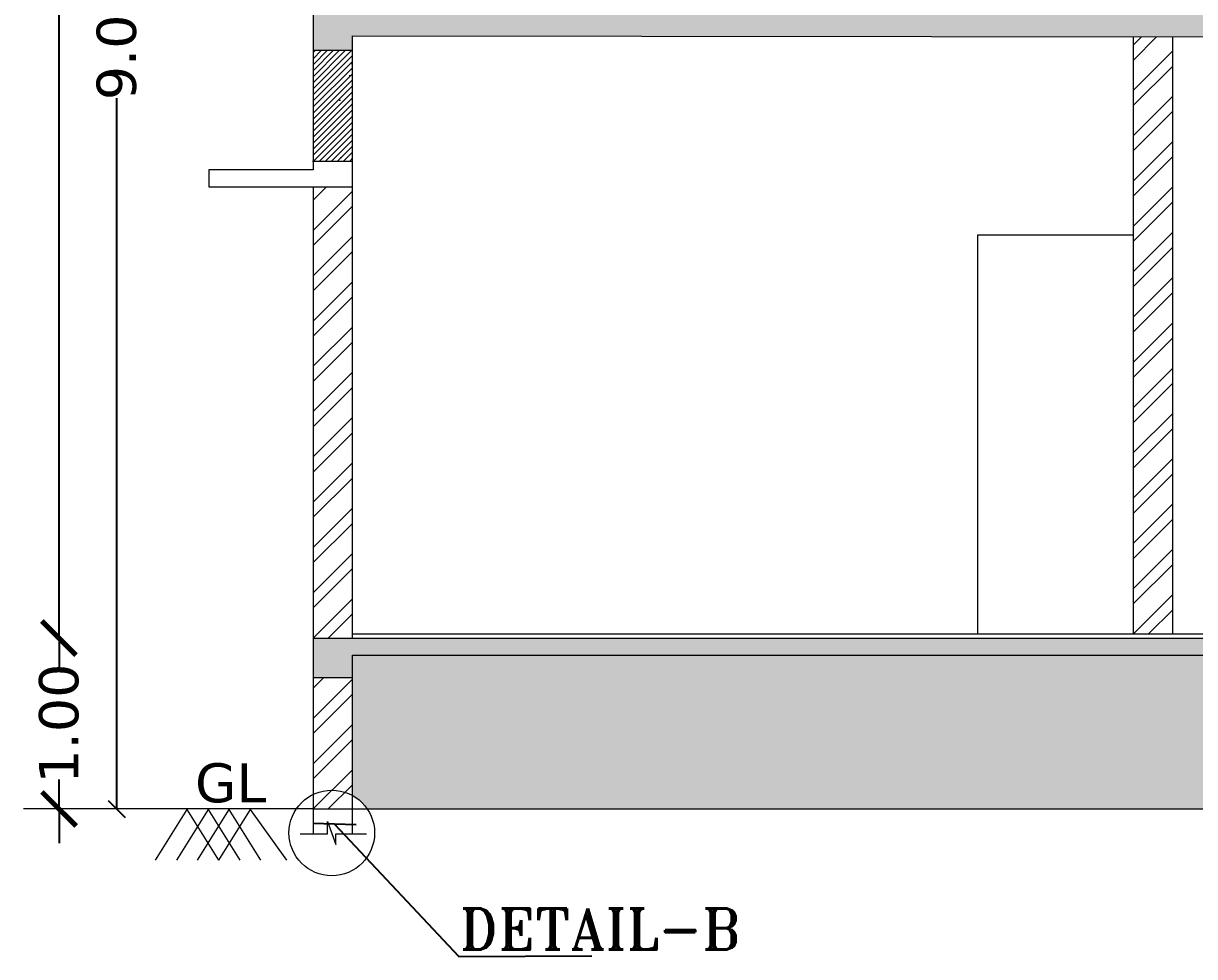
# Model space of a CAD drawing. Header units: metres. Extents: x 1610 to 5629, y 732 to 3974.
# Drawn here: x 1637.78 to 1644.63, y 901.91 to 907.37 of the extents above; entities that cross this region are included whole.
import ezdxf
from ezdxf.enums import TextEntityAlignment as Align

# ---------------------------------------------------------------- set-up
doc = ezdxf.new("R2010")
doc.units = ezdxf.units.M
doc.header["$MEASUREMENT"] = 0
doc.header["$PDMODE"] = 2
doc.header["$PDSIZE"] = 50
doc.layers.get('0').update_dxf_attribs({"lineweight": 0})
doc.layers.get('Defpoints').update_dxf_attribs({"lineweight": 0})
doc.layers.add('BLK_1_PLINTH_HEIGHT', color=7, linetype='Continuous')
doc.layers.add('BLK_2_PLINTH_HEIGHT', color=7, linetype='Continuous')
doc.styles.get("Standard").update_dxf_attribs({"font": 'verdana.ttf', "height": 0.23})
doc.styles.add('STYLE2', font='romant.shx', dxfattribs={"width": 0.8, "height": 4})
doc.dimstyles.new('123', dxfattribs={"dimtxt": 0.3, "dimasz": 0.2, "dimexe": 0.18, "dimexo": 0.0625, "dimgap": 0.09, "dimtad": 0, "dimzin": 0, "dimdsep": 46, "dimtxsty": 'Standard', "dimblk": 'ARCHTICK', "dimcen": 0.09, "dimse1": 1, "dimse2": 1, "dimadec": 3, "dimazin": 0, "dimtfac": 1, "dimtofl": 0, "dimtmove": 0, "dimatfit": 3, "dimfxl": 0, "dimtolj": 1, "dimtzin": 0, "dimarcsym": 0})
doc.dimstyles.get("Standard").update_dxf_attribs({"dimscale": 0, "dimtxt": 0.18, "dimasz": 0.18, "dimexe": 0.18, "dimexo": 0.0625, "dimgap": 0.09, "dimtad": 1, "dimtoh": 1, "dimzin": 0, "dimdsep": 46, "dimtxsty": 'Standard', "dimblk": 'OBLIQUE', "dimcen": 0.09, "dimse1": 1, "dimse2": 1, "dimadec": 0, "dimazin": 0, "dimtfac": 1, "dimtofl": 0, "dimtmove": 0, "dimatfit": 3, "dimldrblk": 'OBLIQUE', "dimfxl": 0, "dimtolj": 1, "dimtzin": 0, "dimarcsym": 0})
doc.dimstyles.new('STANDARD$0', dxfattribs={"dimtxt": 0.23, "dimasz": 0.1, "dimexe": 2, "dimexo": 2, "dimgap": 0, "dimtad": 0, "dimzin": 0, "dimdsep": 46, "dimtxsty": 'Standard', "dimblk": 'OBLIQUE', "dimcen": -0.0625, "dimse1": 1, "dimse2": 1, "dimclrd": 7, "dimclre": 9, "dimclrt": 7, "dimadec": 0, "dimazin": 0, "dimtfac": 1, "dimtix": 1, "dimtofl": 0, "dimtmove": 2, "dimatfit": 3, "dimldrblk": 'OBLIQUE', "dimfxl": 0, "dimtolj": 1, "dimtzin": 0, "dimarcsym": 0})

# ---------------------------------------------------------------- blocks, each defined once
blk = doc.blocks.new('_Oblique')
at = {"color": 0, "linetype": 'ByBlock', "lineweight": -2}
blk.add_line((-0.5, -0.5), (0.5, 0.5), dxfattribs=at)
blk = doc.blocks.new('*D131')
at = {"layer": 'BLK_1_PLINTH_HEIGHT', "color": 7, "linetype": 'ByBlock', "lineweight": -2}
for p, q in [((1637.9854, 903.7737), (1637.9854, 903.601)), ((1637.9854, 902.7737), (1637.9854, 902.9463))]:
    blk.add_line(p, q, dxfattribs=at)
at = {"layer": 'Defpoints', "color": 0, "linetype": 'ByBlock'}
for p in [(1637.9854, 903.7737), (1639.4719, 903.7737), (1639.4719, 902.7737)]:
    blk.add_point(p, dxfattribs=at)
at = {"layer": 'BLK_1_PLINTH_HEIGHT', "color": 7, "linetype": 'ByBlock', "lineweight": -2, "xscale": 0.1, "yscale": 0.1, "zscale": 0.1}
for p, rotation in [((1637.9854, 903.7737), 90), ((1637.9854, 902.7737), 270)]:
    blk.add_blockref('_Oblique', p, dxfattribs=dict(at, rotation=rotation))
at = {"layer": 'BLK_1_PLINTH_HEIGHT', "color": 7, "linetype": 'ByBlock', "insert": (1637.9854, 903.2737), "char_height": 0.23, "attachment_point": 5, "rotation": 90}
blk.add_mtext('\\A1;1.00', dxfattribs=at)
blk = doc.blocks.new('*D132')
at = {"color": 7, "lineweight": -2}
for p, q in [((1637.9854, 911.773), (1637.9854, 908.1127)), ((1637.9854, 903.7737), (1637.9854, 907.434))]:
    blk.add_line(p, q, dxfattribs=at)
at = {"layer": 'Defpoints', "color": 0}
for p in [(1649.4685, 911.773), (1637.9854, 903.7737), (1637.9854, 903.7737)]:
    blk.add_point(p, dxfattribs=at)
at = {"color": 7, "lineweight": -2, "xscale": 0.1, "yscale": 0.1, "zscale": 0.1}
for p, rotation in [((1637.9854, 911.773), 90), ((1637.9854, 903.7737), 270)]:
    blk.add_blockref('_Oblique', p, dxfattribs=dict(at, rotation=rotation))
at = {"color": 7, "insert": (1637.9854, 907.7733), "char_height": 0.23, "attachment_point": 5, "rotation": 90}
blk.add_mtext('\\A1;8.00', dxfattribs=at)
blk = doc.blocks.new('*D133')
at = {"color": 7, "lineweight": -2}
for p, q in [((1638.3228, 911.773), (1638.3228, 907.6134)), ((1638.3228, 902.7737), (1638.3228, 906.9333))]:
    blk.add_line(p, q, dxfattribs=at)
at = {"layer": 'Defpoints', "color": 0}
for p in [(1649.4685, 911.773), (1638.3228, 902.7737), (1649.4685, 902.7737)]:
    blk.add_point(p, dxfattribs=at)
at = {"color": 7, "lineweight": -2, "xscale": 0.1, "yscale": 0.1, "zscale": 0.1}
for p, rotation in [((1638.3228, 911.773), 90), ((1638.3228, 902.7737), 270)]:
    blk.add_blockref('_Oblique', p, dxfattribs=dict(at, rotation=rotation))
at = {"color": 7, "insert": (1638.3228, 907.2733), "char_height": 0.23, "attachment_point": 5, "rotation": 90}
blk.add_mtext('\\A1;9.00', dxfattribs=at)
blk = doc.blocks.new('_ArchTick')
at = {"color": 0, "linetype": 'ByBlock', "const_width": 0.15}
blk.add_lwpolyline([(-0.5, -0.5), (0.5, 0.5)], dxfattribs=at)
blk = doc.blocks.new('*D134')
at = {"layer": 'BLK_2_PLINTH_HEIGHT', "color": 0, "linetype": 'ByBlock', "lineweight": -2}
for p, q in [((1637.9854, 903.7737), (1637.9854, 903.9737)), ((1637.9854, 902.7737), (1637.9854, 902.5737))]:
    blk.add_line(p, q, dxfattribs=at)
at = {"layer": 'Defpoints', "color": 0, "linetype": 'ByBlock'}
for p in [(1637.9854, 903.7737), (1639.4719, 903.7737), (1639.4719, 902.7737)]:
    blk.add_point(p, dxfattribs=at)
at = {"layer": 'BLK_2_PLINTH_HEIGHT', "color": 0, "linetype": 'ByBlock', "lineweight": -2, "xscale": 0.2, "yscale": 0.2, "zscale": 0.2}
for p, rotation in [((1637.9854, 903.7737), 270), ((1637.9854, 902.7737), 90)]:
    blk.add_blockref('_ArchTick', p, dxfattribs=dict(at, rotation=rotation))
at = {"layer": 'BLK_2_PLINTH_HEIGHT', "color": 0, "linetype": 'ByBlock', "insert": (1637.9854, 903.2737), "char_height": 0.23, "attachment_point": 5, "rotation": 90}
blk.add_mtext('\\A1;1.00', dxfattribs=at)

msp = doc.modelspace()

# ---------------------------------------------------------------- hatches: boundary and pattern name
h = msp.add_hatch()
h.set_pattern_fill('AR-CONC', scale=0.05, style=0)
h.set_pattern_definition([(50, (1639.4719, 907.2144), (0.35863, -0.031376), [0.0375, -0.4125]), (355, (1639.4719, 907.2144), (-0.069376, 0.376096), [0.03, -0.33]), (100.4514, (1639.50178, 907.21177), (0.2892547, 0.34472), [0.03187, -0.350571]), (46.1842, (1639.4719, 907.3144), (0.533621, -0.0827595), [0.05625, -0.61875]), (96.6356, (1639.51636, 907.3075), (0.467331, 0.487059), [0.047805, -0.525857]), (351.1842, (1639.4719, 907.3144), (0.467331, 0.48706), [0.045, -0.495]), (21, (1639.5219, 907.2894), (0.2984535, -0.2013094), [0.0375, -0.4125]), (326, (1639.5219, 907.2894), (0.121658, 0.362575), [0.03, -0.33]), (71.4514, (1639.54676, 907.2726), (0.4201113, 0.161265), [0.03187, -0.350571]), (37.5, (1639.47189, 907.21439), (0.0060799, 0.1664469), [0, -0.326, 0, -0.335, 0, -0.33125]), (7.5, (1639.47189, 907.21439), (0.1315348, 0.1972059), [0, -0.191, 0, -0.3185, 0, -0.12625]), (327.5, (1639.36039, 907.21439), (0.2669112, -0.0112774), [0, -0.125, 0, -0.39, 0, -0.5175]), (317.5, (1639.3104, 907.21439), (0.291593, 0.0500525), [0, -0.1625, 0, -0.259, 0, -0.3675])])
h.paths.add_polyline_path([(1659.4719, 907.4444), (1639.4719, 907.4444), (1639.4719, 907.2144), (1639.7019, 907.2144), (1639.7019, 907.299), (1659.2469, 907.274), (1659.2469, 907.2144), (1659.4719, 907.2144)])
h = msp.add_hatch()
h.set_pattern_fill('ANSI32', scale=0.5, style=0)
h.set_pattern_definition([(45, (1644.27189, 903.79866), (-0.132583, 0.132583), []), (45, (1644.36028, 903.79866), (-0.132583, 0.132583), [])])
h.paths.add_polyline_path([(1644.2719, 903.7987), (1644.5019, 903.7987), (1644.5019, 907.2928), (1644.2719, 907.2931)])
h = msp.add_hatch()
h.set_pattern_fill('AR-SAND', scale=0.2, style=0)
h.set_pattern_definition([(37.5, (1639.4719, 906.56425), (-0.0126, 0.38536), [0, -0.304, 0, -0.34, 0, -0.325]), (7.5, (1639.4719, 906.56425), (0.35396, 0.56443), [0, -0.164, 0, -0.274, 0, -0.105]), (327.5, (1639.2259, 906.56425), (0.62283, 0.00113), [0, -0.1, 0, -0.36, 0, -0.47]), (317.5, (1639.2259, 906.56425), (0.60123, 0.17554), [0, -0.05, 0, -0.236, 0, -0.27])])
h.paths.add_polyline_path([(1639.7019, 907.2144), (1639.4719, 907.2144), (1639.4719, 906.5643), (1639.7019, 906.5643)])
h = msp.add_hatch()
h.set_pattern_fill('ANSI31', scale=0.2, style=0)
h.set_pattern_definition([(45, (1639.47189, 906.564252), (-0.0176777, 0.0176777), [])])
h.paths.add_polyline_path([(1639.7019, 907.2144), (1639.4719, 907.2144), (1639.4719, 906.5643), (1639.7019, 906.5643)])
h = msp.add_hatch()
h.set_pattern_fill('ANSI32', scale=0.5, style=0)
h.set_pattern_definition([(45, (1639.47189, 903.77366), (-0.132583, 0.132583), []), (45, (1639.56028, 903.77366), (-0.132583, 0.132583), [])])
h.paths.add_polyline_path([(1639.7019, 906.4151), (1639.4719, 906.4151), (1639.4719, 903.7737), (1639.7019, 903.7737)])
h = msp.add_hatch()
h.set_pattern_fill('AR-CONC', scale=0.05, style=0)
h.set_pattern_definition([(50, (1639.4719, 903.54366), (0.35863, -0.031376), [0.0375, -0.4125]), (355, (1639.4719, 903.54366), (-0.069376, 0.376096), [0.03, -0.33]), (100.4514, (1639.50178, 903.54105), (0.2892547, 0.34472), [0.03187, -0.350571]), (46.1842, (1639.4719, 903.64366), (0.533621, -0.0827595), [0.05625, -0.61875]), (96.6356, (1639.51636, 903.63677), (0.467331, 0.487059), [0.047805, -0.525857]), (351.1842, (1639.4719, 903.64366), (0.467331, 0.48706), [0.045, -0.495]), (21, (1639.5219, 903.61866), (0.2984535, -0.2013094), [0.0375, -0.4125]), (326, (1639.5219, 903.61866), (0.121658, 0.362575), [0.03, -0.33]), (71.4514, (1639.54676, 903.6019), (0.4201113, 0.161265), [0.03187, -0.350571]), (37.5, (1639.47189, 903.54366), (0.0060799, 0.1664469), [0, -0.326, 0, -0.335, 0, -0.33125]), (7.5, (1639.47189, 903.54366), (0.1315348, 0.1972059), [0, -0.191, 0, -0.3185, 0, -0.12625]), (327.5, (1639.36039, 903.54366), (0.2669112, -0.0112774), [0, -0.125, 0, -0.39, 0, -0.5175]), (317.5, (1639.3104, 903.54366), (0.291593, 0.0500525), [0, -0.1625, 0, -0.259, 0, -0.3675])])
h.paths.add_polyline_path([(1659.4719, 903.7737), (1639.4719, 903.7737), (1639.4719, 903.5437), (1639.7019, 903.5437), (1639.7019, 903.6737), (1659.2469, 903.6737), (1659.2469, 903.5437), (1659.4719, 903.5437)])
h = msp.add_hatch()
h.set_pattern_fill('AR-SAND', scale=0.2, style=0)
h.set_pattern_definition([(37.5, (1639.7019, 902.77366), (-0.0125987, 0.385365), [0, -0.304, 0, -0.34, 0, -0.325]), (7.5, (1639.7019, 902.77366), (0.353955, 0.564429), [0, -0.164, 0, -0.274, 0, -0.105]), (327.5, (1639.4559, 902.77366), (0.6228284, 0.001132), [0, -0.1, 0, -0.36, 0, -0.47]), (317.5, (1639.4559, 902.77366), (0.601225, 0.175535), [0, -0.05, 0, -0.236, 0, -0.27])])
h.paths.add_polyline_path([(1639.7019, 903.6737), (1639.7019, 902.8529, -0.119025), (1639.7887, 902.7737), (1659.1488, 902.7737, -0.131883), (1659.2469, 902.8587), (1659.2469, 903.6737)])
h = msp.add_hatch()
h.set_pattern_fill('ANSI32', scale=0.5, style=0)
h.set_pattern_definition([(45, (1639.47189, 902.77366), (-0.132583, 0.132583), []), (45, (1639.56028, 902.77366), (-0.132583, 0.132583), [])])
h.paths.add_polyline_path([(1639.4719, 902.7737), (1639.7019, 902.7737), (1639.7019, 903.5437), (1639.4719, 903.5437)])

# ---------------------------------------------------------------- linework, layer by layer
at = {"color": 7}
for p, q in [((1639.4719, 907.4444), (1639.4719, 906.5151)), ((1639.7019, 903.7737), (1639.7019, 907.299)), ((1639.7019, 903.7737), (1639.7019, 907.299)), ((1639.7019, 907.299), (1659.2469, 907.274)), ((1644.2719, 903.7987), (1644.2719, 907.2931)), ((1644.5019, 903.7987), (1644.5019, 907.2928)), ((1639.4719, 907.2144), (1639.7019, 907.2144)), ((1639.7019, 906.5643), (1639.4719, 906.5643)), ((1639.4719, 906.5643), (1639.4719, 906.5151)), ((1639.4719, 906.5151), (1638.8619, 906.5151)), ((1638.8619, 906.5151), (1638.8619, 906.4151)), ((1638.8619, 906.4151), (1639.4719, 906.4151)), ((1639.4719, 906.4151), (1639.4719, 902.6273)), ((1639.4719, 906.4151), (1639.7019, 906.4151)), ((1643.3619, 903.7987), (1643.3619, 906.1351)), ((1643.3619, 906.1351), (1644.2719, 906.1351)), ((1639.4719, 903.7737), (1659.4719, 903.7737)), ((1639.7019, 903.7987), (1659.2469, 903.7987)), ((1639.7019, 902.7737), (1639.7019, 903.6737)), ((1639.7019, 902.6273), (1639.7019, 903.6737)), ((1639.7019, 903.6737), (1659.2469, 903.6737)), ((1639.4719, 903.5437), (1639.7019, 903.5437)), ((1639.4719, 902.7737), (1637.7771, 902.7737)), ((1638.7326, 902.7712), (1638.5474, 902.4747)), ((1638.8585, 902.7712), (1638.6733, 902.4747)), ((1638.7326, 902.7712), (1638.9178, 902.4747)), ((1638.9784, 902.7712), (1638.7932, 902.4747)), ((1638.8585, 902.7712), (1639.0438, 902.4747)), ((1639.1043, 902.7712), (1638.9191, 902.4747)), ((1638.9784, 902.7712), (1639.1636, 902.4747)), ((1639.1043, 902.7712), (1639.3161, 902.4747)), ((1639.4719, 902.7737), (1659.4719, 902.7737))]:
    msp.add_line(p, q, dxfattribs=at)
at = {"color": 7, "ltscale": 0.25}
for p, q in [((1639.5572, 902.6273), (1639.5572, 902.7006)), ((1639.5572, 902.7006), (1639.6053, 902.5663)), ((1639.3958, 902.6273), (1639.5572, 902.6273)), ((1639.6053, 902.6273), (1639.7853, 902.6273)), ((1639.6053, 902.5663), (1639.6053, 902.6273))]:
    msp.add_line(p, q, dxfattribs=at)
msp.add_circle((1639.5813, 902.6335), 0.2504, dxfattribs=at)

# ---------------------------------------------------------------- texts
at = {"color": 7}
msp.add_text('GL', height=0.22841, dxfattribs=at).set_placement((1638.9898, 902.8128, 0.3886), align=Align.CENTER)
at = {"color": 7, "style": 'STYLE2'}
msp.add_text('DETAIL-B', height=0.24, dxfattribs=at).set_placement((1640.3286, 901.9507))

# ---------------------------------------------------------------- dimensions: what is measured, and where the dimension line sits
for base, p2, picture, middle in [((1637.9854, 903.7737), (1637.9854, 903.7737), '*D132', (1637.9854, 907.7733)), ((1638.3228, 902.7737), (1649.4685, 902.7737), '*D133', (1638.3228, 907.2733))]:
    dim = msp.add_linear_dim(base=base, p1=(1649.4685, 911.773), p2=p2, angle=90, dimstyle='STANDARD$0')
    dim.commit()
    dim.dimension.update_dxf_attribs({"geometry": picture, "text_midpoint": middle})
at = {"layer": 'BLK_1_PLINTH_HEIGHT', "linetype": 'ByBlock'}
dim = msp.add_linear_dim(base=(1637.9854, 903.7737), p1=(1639.4719, 902.7737), p2=(1639.4719, 903.7737), angle=90, dimstyle='STANDARD$0', dxfattribs=at)
dim.commit()
dim.dimension.update_dxf_attribs({"geometry": '*D131', "text_midpoint": (1637.9854, 903.2737)})
at = {"layer": 'BLK_2_PLINTH_HEIGHT', "linetype": 'ByBlock'}
dim = msp.add_linear_dim(base=(1637.9854, 903.7737), p1=(1639.4719, 902.7737), p2=(1639.4719, 903.7737), angle=90, dimstyle='123', dxfattribs=at)
dim.commit()
dim.dimension.update_dxf_attribs({"geometry": '*D134', "text_midpoint": (1637.9854, 903.2737)})

# ---------------------------------------------------------------- leaders
at = {"color": 7, "ltscale": 0.25}
msp.add_leader([(1639.5973, 902.6852), (1640.3238, 901.9098), (1641.1027, 901.9132)], dimstyle='Standard', override={"dimscale": 1, "dimtxt": 0.24, "dimgap": 0, "dimtad": 0, "dimtxsty": 'STYLE2'}, dxfattribs=at)

doc.saveas('drawing.dxf')
